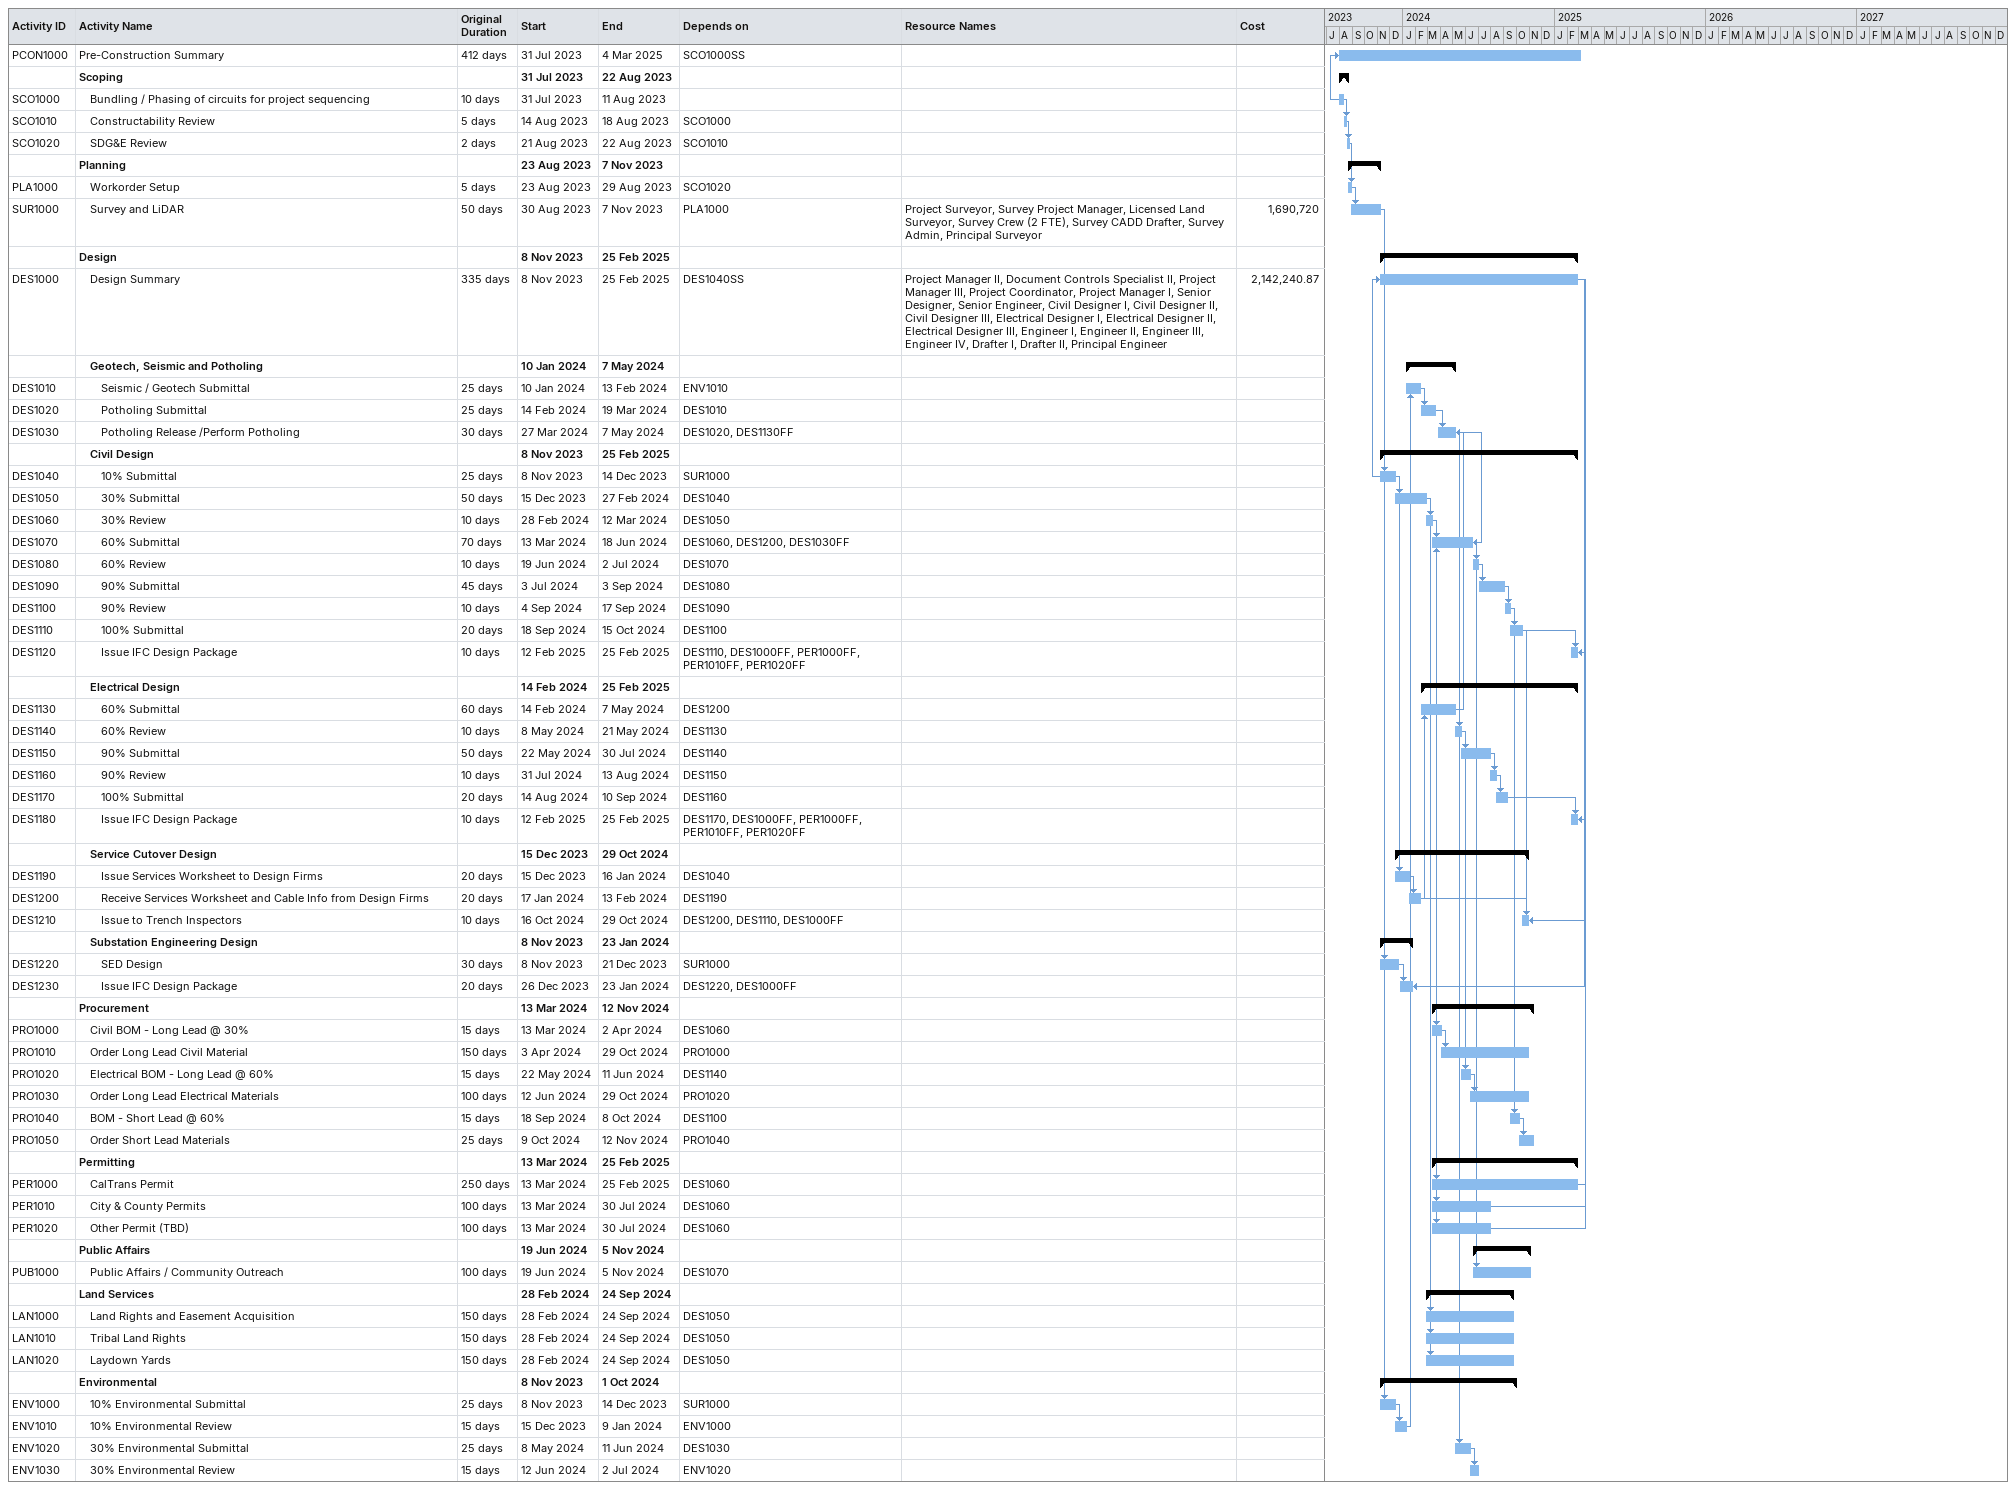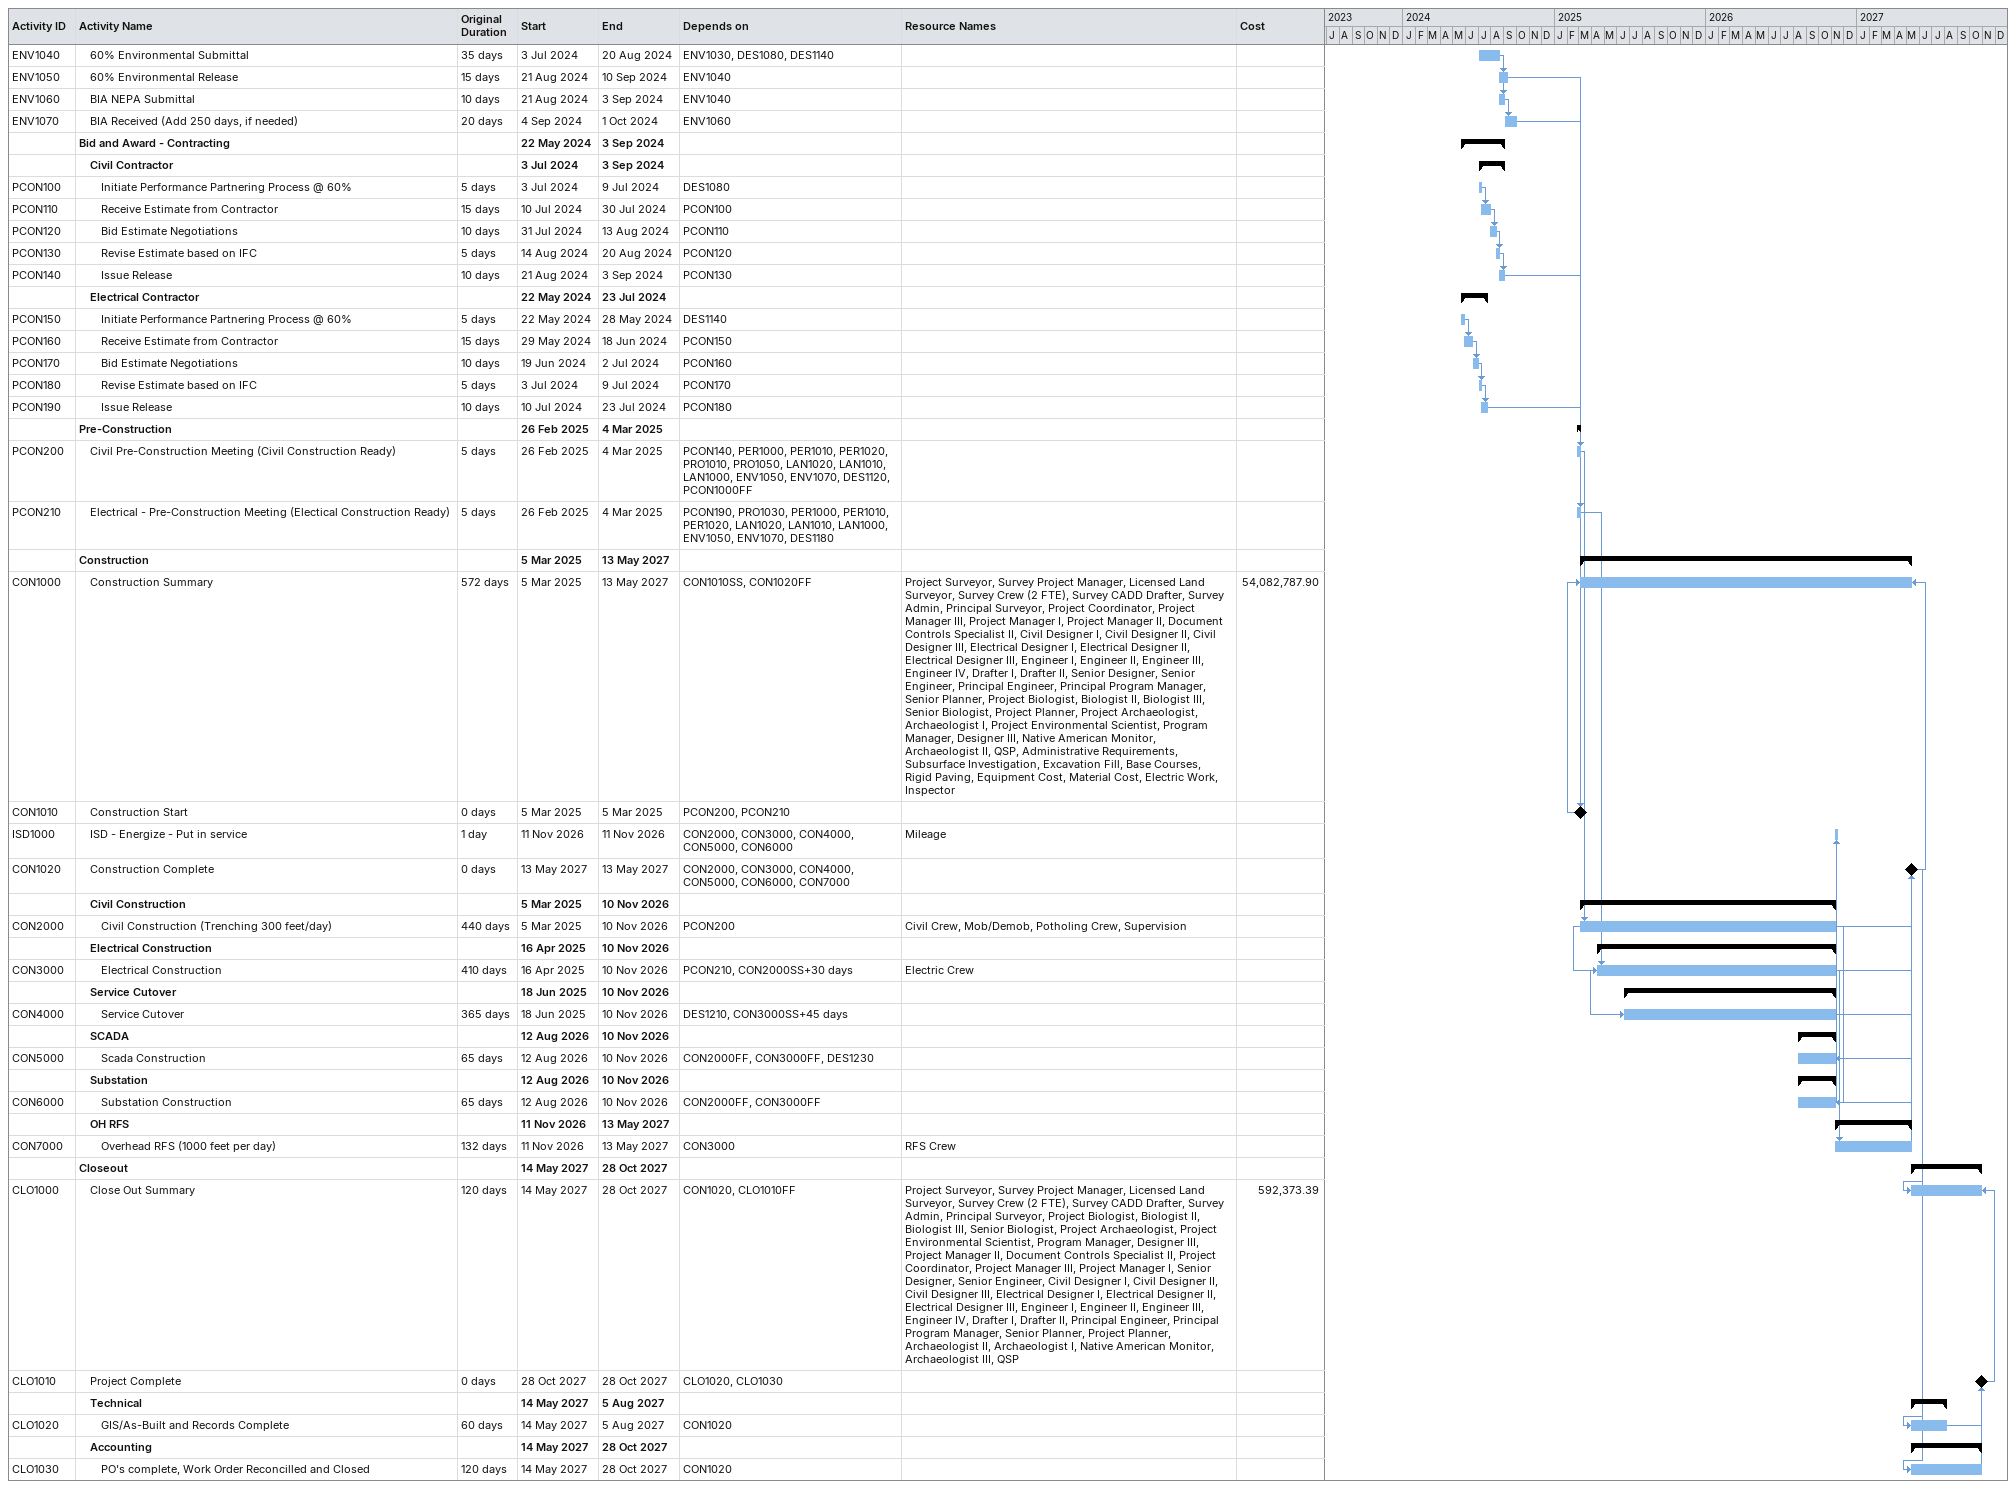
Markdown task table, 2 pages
| ID | Level | Task | Original duration | Start | Finish | Predecessors | Resources | Cost |
|---|---|---|---|---|---|---|---|---|
| PCON1000 | 1 | Pre-Construction Summary | 412d | 2023-07-31 | 2025-03-04 | SCO1000SS |  |  |
|  | 1 | **Scoping** |  | 2023-07-31 | 2023-08-22 |  |  |  |
| SCO1000 | 2 | Bundling / Phasing of circuits for project sequencing | 10d | 2023-07-31 | 2023-08-11 |  |  |  |
| SCO1010 | 2 | Constructability Review | 5d | 2023-08-14 | 2023-08-18 | SCO1000 |  |  |
| SCO1020 | 2 | SDG&E Review | 2d | 2023-08-21 | 2023-08-22 | SCO1010 |  |  |
|  | 1 | **Planning** |  | 2023-08-23 | 2023-11-07 |  |  |  |
| PLA1000 | 2 | Workorder Setup | 5d | 2023-08-23 | 2023-08-29 | SCO1020 |  |  |
| SUR1000 | 2 | Survey and LiDAR | 50d | 2023-08-30 | 2023-11-07 | PLA1000 | Project Surveyor, Survey Project Manager, Licensed Land Surveyor, Survey Crew (2 FTE), Survey CADD Drafter, Survey Admin, Principal Surveyor | 1690720 |
|  | 1 | **Design** |  | 2023-11-08 | 2025-02-25 |  |  |  |
| DES1000 | 2 | Design Summary | 335d | 2023-11-08 | 2025-02-25 | DES1040SS | Project Manager II, Document Controls Specialist II, Project Manager III, Project Coordinator, Project Manager I, Senior Designer, Senior Engineer, Civil Designer I, Civil Designer II, Civil Designer III, Electrical Designer I, Electrical Designer II, Electrical Designer III, Engineer I, Engineer II, Engineer III, Engineer IV, Drafter I, Drafter II, Principal Engineer | 2142240.87 |
|  | 2 | **Geotech, Seismic and Potholing** |  | 2024-01-10 | 2024-05-07 |  |  |  |
| DES1010 | 3 | Seismic / Geotech Submittal | 25d | 2024-01-10 | 2024-02-13 | ENV1010 |  |  |
| DES1020 | 3 | Potholing Submittal | 25d | 2024-02-14 | 2024-03-19 | DES1010 |  |  |
| DES1030 | 3 | Potholing Release /Perform Potholing | 30d | 2024-03-27 | 2024-05-07 | DES1020, DES1130FF |  |  |
|  | 2 | **Civil Design** |  | 2023-11-08 | 2025-02-25 |  |  |  |
| DES1040 | 3 | 10% Submittal | 25d | 2023-11-08 | 2023-12-14 | SUR1000 |  |  |
| DES1050 | 3 | 30% Submittal | 50d | 2023-12-15 | 2024-02-27 | DES1040 |  |  |
| DES1060 | 3 | 30% Review | 10d | 2024-02-28 | 2024-03-12 | DES1050 |  |  |
| DES1070 | 3 | 60% Submittal | 70d | 2024-03-13 | 2024-06-18 | DES1060, DES1200, DES1030FF |  |  |
| DES1080 | 3 | 60% Review | 10d | 2024-06-19 | 2024-07-02 | DES1070 |  |  |
| DES1090 | 3 | 90% Submittal | 45d | 2024-07-03 | 2024-09-03 | DES1080 |  |  |
| DES1100 | 3 | 90% Review | 10d | 2024-09-04 | 2024-09-17 | DES1090 |  |  |
| DES1110 | 3 | 100% Submittal | 20d | 2024-09-18 | 2024-10-15 | DES1100 |  |  |
| DES1120 | 3 | Issue IFC Design Package | 10d | 2025-02-12 | 2025-02-25 | DES1110, DES1000FF, PER1000FF, PER1010FF, PER1020FF |  |  |
|  | 2 | **Electrical Design** |  | 2024-02-14 | 2025-02-25 |  |  |  |
| DES1130 | 3 | 60% Submittal | 60d | 2024-02-14 | 2024-05-07 | DES1200 |  |  |
| DES1140 | 3 | 60% Review | 10d | 2024-05-08 | 2024-05-21 | DES1130 |  |  |
| DES1150 | 3 | 90% Submittal | 50d | 2024-05-22 | 2024-07-30 | DES1140 |  |  |
| DES1160 | 3 | 90% Review | 10d | 2024-07-31 | 2024-08-13 | DES1150 |  |  |
| DES1170 | 3 | 100% Submittal | 20d | 2024-08-14 | 2024-09-10 | DES1160 |  |  |
| DES1180 | 3 | Issue IFC Design Package | 10d | 2025-02-12 | 2025-02-25 | DES1170, DES1000FF, PER1000FF, PER1010FF, PER1020FF |  |  |
|  | 2 | **Service Cutover Design** |  | 2023-12-15 | 2024-10-29 |  |  |  |
| DES1190 | 3 | Issue Services Worksheet to Design Firms | 20d | 2023-12-15 | 2024-01-16 | DES1040 |  |  |
| DES1200 | 3 | Receive Services Worksheet and Cable Info from Design Firms | 20d | 2024-01-17 | 2024-02-13 | DES1190 |  |  |
| DES1210 | 3 | Issue to Trench Inspectors | 10d | 2024-10-16 | 2024-10-29 | DES1200, DES1110, DES1000FF |  |  |
|  | 2 | **Substation Engineering Design** |  | 2023-11-08 | 2024-01-23 |  |  |  |
| DES1220 | 3 | SED Design | 30d | 2023-11-08 | 2023-12-21 | SUR1000 |  |  |
| DES1230 | 3 | Issue IFC Design Package | 20d | 2023-12-26 | 2024-01-23 | DES1220, DES1000FF |  |  |
|  | 1 | **Procurement** |  | 2024-03-13 | 2024-11-12 |  |  |  |
| PRO1000 | 2 | Civil BOM - Long Lead @ 30% | 15d | 2024-03-13 | 2024-04-02 | DES1060 |  |  |
| PRO1010 | 2 | Order Long Lead Civil Material | 150d | 2024-04-03 | 2024-10-29 | PRO1000 |  |  |
| PRO1020 | 2 | Electrical BOM - Long Lead @ 60% | 15d | 2024-05-22 | 2024-06-11 | DES1140 |  |  |
| PRO1030 | 2 | Order Long Lead Electrical Materials | 100d | 2024-06-12 | 2024-10-29 | PRO1020 |  |  |
| PRO1040 | 2 | BOM - Short Lead @ 60% | 15d | 2024-09-18 | 2024-10-08 | DES1100 |  |  |
| PRO1050 | 2 | Order Short Lead Materials | 25d | 2024-10-09 | 2024-11-12 | PRO1040 |  |  |
|  | 1 | **Permitting** |  | 2024-03-13 | 2025-02-25 |  |  |  |
| PER1000 | 2 | CalTrans Permit | 250d | 2024-03-13 | 2025-02-25 | DES1060 |  |  |
| PER1010 | 2 | City & County Permits | 100d | 2024-03-13 | 2024-07-30 | DES1060 |  |  |
| PER1020 | 2 | Other Permit (TBD) | 100d | 2024-03-13 | 2024-07-30 | DES1060 |  |  |
|  | 1 | **Public Affairs** |  | 2024-06-19 | 2024-11-05 |  |  |  |
| PUB1000 | 2 | Public Affairs / Community Outreach | 100d | 2024-06-19 | 2024-11-05 | DES1070 |  |  |
|  | 1 | **Land Services** |  | 2024-02-28 | 2024-09-24 |  |  |  |
| LAN1000 | 2 | Land Rights and Easement Acquisition | 150d | 2024-02-28 | 2024-09-24 | DES1050 |  |  |
| LAN1010 | 2 | Tribal Land Rights | 150d | 2024-02-28 | 2024-09-24 | DES1050 |  |  |
| LAN1020 | 2 | Laydown Yards | 150d | 2024-02-28 | 2024-09-24 | DES1050 |  |  |
|  | 1 | **Environmental** |  | 2023-11-08 | 2024-10-01 |  |  |  |
| ENV1000 | 2 | 10% Environmental Submittal | 25d | 2023-11-08 | 2023-12-14 | SUR1000 |  |  |
| ENV1010 | 2 | 10% Environmental Review | 15d | 2023-12-15 | 2024-01-09 | ENV1000 |  |  |
| ENV1020 | 2 | 30% Environmental Submittal | 25d | 2024-05-08 | 2024-06-11 | DES1030 |  |  |
| ENV1030 | 2 | 30% Environmental Review | 15d | 2024-06-12 | 2024-07-02 | ENV1020 |  |  |
| ENV1040 | 2 | 60% Environmental Submittal | 35d | 2024-07-03 | 2024-08-20 | ENV1030, DES1080, DES1140 |  |  |
| ENV1050 | 2 | 60% Environmental Release | 15d | 2024-08-21 | 2024-09-10 | ENV1040 |  |  |
| ENV1060 | 2 | BIA NEPA Submittal | 10d | 2024-08-21 | 2024-09-03 | ENV1040 |  |  |
| ENV1070 | 2 | BIA Received (Add 250 days, if needed) | 20d | 2024-09-04 | 2024-10-01 | ENV1060 |  |  |
|  | 1 | **Bid and Award - Contracting** |  | 2024-05-22 | 2024-09-03 |  |  |  |
|  | 2 | **Civil Contractor** |  | 2024-07-03 | 2024-09-03 |  |  |  |
| PCON100 | 3 | Initiate Performance Partnering Process @ 60% | 5d | 2024-07-03 | 2024-07-09 | DES1080 |  |  |
| PCON110 | 3 | Receive Estimate from Contractor | 15d | 2024-07-10 | 2024-07-30 | PCON100 |  |  |
| PCON120 | 3 | Bid Estimate Negotiations | 10d | 2024-07-31 | 2024-08-13 | PCON110 |  |  |
| PCON130 | 3 | Revise Estimate based on IFC | 5d | 2024-08-14 | 2024-08-20 | PCON120 |  |  |
| PCON140 | 3 | Issue Release | 10d | 2024-08-21 | 2024-09-03 | PCON130 |  |  |
|  | 2 | **Electrical Contractor** |  | 2024-05-22 | 2024-07-23 |  |  |  |
| PCON150 | 3 | Initiate Performance Partnering Process @ 60% | 5d | 2024-05-22 | 2024-05-28 | DES1140 |  |  |
| PCON160 | 3 | Receive Estimate from Contractor | 15d | 2024-05-29 | 2024-06-18 | PCON150 |  |  |
| PCON170 | 3 | Bid Estimate Negotiations | 10d | 2024-06-19 | 2024-07-02 | PCON160 |  |  |
| PCON180 | 3 | Revise Estimate based on IFC | 5d | 2024-07-03 | 2024-07-09 | PCON170 |  |  |
| PCON190 | 3 | Issue Release | 10d | 2024-07-10 | 2024-07-23 | PCON180 |  |  |
|  | 1 | **Pre-Construction** |  | 2025-02-26 | 2025-03-04 |  |  |  |
| PCON200 | 2 | Civil Pre-Construction Meeting (Civil Construction Ready) | 5d | 2025-02-26 | 2025-03-04 | PCON140, PER1000, PER1010, PER1020, PRO1010, PRO1050, LAN1020, LAN1010, LAN1000, ENV1050, ENV1070, DES1120, PCON1000FF |  |  |
| PCON210 | 2 | Electrical - Pre-Construction Meeting (Electical Construction Ready) | 5d | 2025-02-26 | 2025-03-04 | PCON190, PRO1030, PER1000, PER1010, PER1020, LAN1020, LAN1010, LAN1000, ENV1050, ENV1070, DES1180 |  |  |
|  | 1 | **Construction** |  | 2025-03-05 | 2027-05-13 |  |  |  |
| CON1000 | 2 | Construction Summary | 572d | 2025-03-05 | 2027-05-13 | CON1010SS, CON1020FF | Project Surveyor, Survey Project Manager, Licensed Land Surveyor, Survey Crew (2 FTE), Survey CADD Drafter, Survey Admin, Principal Surveyor, Project Coordinator, Project Manager III, Project Manager I, Project Manager II, Document Controls Specialist II, Civil Designer I, Civil Designer II, Civil Designer III, Electrical Designer I, Electrical Designer II, Electrical Designer III, Engineer I, Engineer II, Engineer III, Engineer IV, Drafter I, Drafter II, Senior Designer, Senior Engineer, Principal Engineer, Principal Program Manager, Senior Planner, Project Biologist, Biologist II, Biologist III, Senior Biologist, Project Planner, Project Archaeologist, Archaeologist I, Project Environmental Scientist, Program Manager, Designer III, Native American Monitor, Archaeologist II, QSP, Administrative Requirements, Subsurface Investigation, Excavation Fill, Base Courses, Rigid Paving, Equipment Cost, Material Cost, Electric Work, Inspector | 54082787.90 |
| CON1010 | 2 | Construction Start | 0d | 2025-03-05 | 2025-03-05 | PCON200, PCON210 |  |  |
| ISD1000 | 2 | ISD - Energize - Put in service | 1d | 2026-11-11 | 2026-11-11 | CON2000, CON3000, CON4000, CON5000, CON6000 | Mileage |  |
| CON1020 | 2 | Construction Complete | 0d | 2027-05-13 | 2027-05-13 | CON2000, CON3000, CON4000, CON5000, CON6000, CON7000 |  |  |
|  | 2 | **Civil Construction** |  | 2025-03-05 | 2026-11-10 |  |  |  |
| CON2000 | 3 | Civil Construction (Trenching 300 feet/day) | 440d | 2025-03-05 | 2026-11-10 | PCON200 | Civil Crew, Mob/Demob, Potholing Crew, Supervision |  |
|  | 2 | **Electrical Construction** |  | 2025-04-16 | 2026-11-10 |  |  |  |
| CON3000 | 3 | Electrical Construction | 410d | 2025-04-16 | 2026-11-10 | PCON210, CON2000SS+30d | Electric Crew |  |
|  | 2 | **Service Cutover** |  | 2025-06-18 | 2026-11-10 |  |  |  |
| CON4000 | 3 | Service Cutover | 365d | 2025-06-18 | 2026-11-10 | DES1210, CON3000SS+45d |  |  |
|  | 2 | **SCADA** |  | 2026-08-12 | 2026-11-10 |  |  |  |
| CON5000 | 3 | Scada Construction | 65d | 2026-08-12 | 2026-11-10 | CON2000FF, CON3000FF, DES1230 |  |  |
|  | 2 | **Substation** |  | 2026-08-12 | 2026-11-10 |  |  |  |
| CON6000 | 3 | Substation Construction | 65d | 2026-08-12 | 2026-11-10 | CON2000FF, CON3000FF |  |  |
|  | 2 | **OH RFS** |  | 2026-11-11 | 2027-05-13 |  |  |  |
| CON7000 | 3 | Overhead RFS (1000 feet per day) | 132d | 2026-11-11 | 2027-05-13 | CON3000 | RFS Crew |  |
|  | 1 | **Closeout** |  | 2027-05-14 | 2027-10-28 |  |  |  |
| CLO1000 | 2 | Close Out Summary | 120d | 2027-05-14 | 2027-10-28 | CON1020, CLO1010FF | Project Surveyor, Survey Project Manager, Licensed Land Surveyor, Survey Crew (2 FTE), Survey CADD Drafter, Survey Admin, Principal Surveyor, Project Biologist, Biologist II, Biologist III, Senior Biologist, Project Archaeologist, Project Environmental Scientist, Program Manager, Designer III, Project Manager II, Document Controls Specialist II, Project Coordinator, Project Manager III, Project Manager I, Senior Designer, Senior Engineer, Civil Designer I, Civil Designer II, Civil Designer III, Electrical Designer I, Electrical Designer II, Electrical Designer III, Engineer I, Engineer II, Engineer III, Engineer IV, Drafter I, Drafter II, Principal Engineer, Principal Program Manager, Senior Planner, Project Planner, Archaeologist II, Archaeologist I, Native American Monitor, Archaeologist III, QSP | 592373.39 |
| CLO1010 | 2 | Project Complete | 0d | 2027-10-28 | 2027-10-28 | CLO1020, CLO1030 |  |  |
|  | 2 | **Technical** |  | 2027-05-14 | 2027-08-05 |  |  |  |
| CLO1020 | 3 | GIS/As-Built and Records Complete | 60d | 2027-05-14 | 2027-08-05 | CON1020 |  |  |
|  | 2 | **Accounting** |  | 2027-05-14 | 2027-10-28 |  |  |  |
| CLO1030 | 3 | PO's complete, Work Order Reconcilled and Closed | 120d | 2027-05-14 | 2027-10-28 | CON1020 |  |  |
